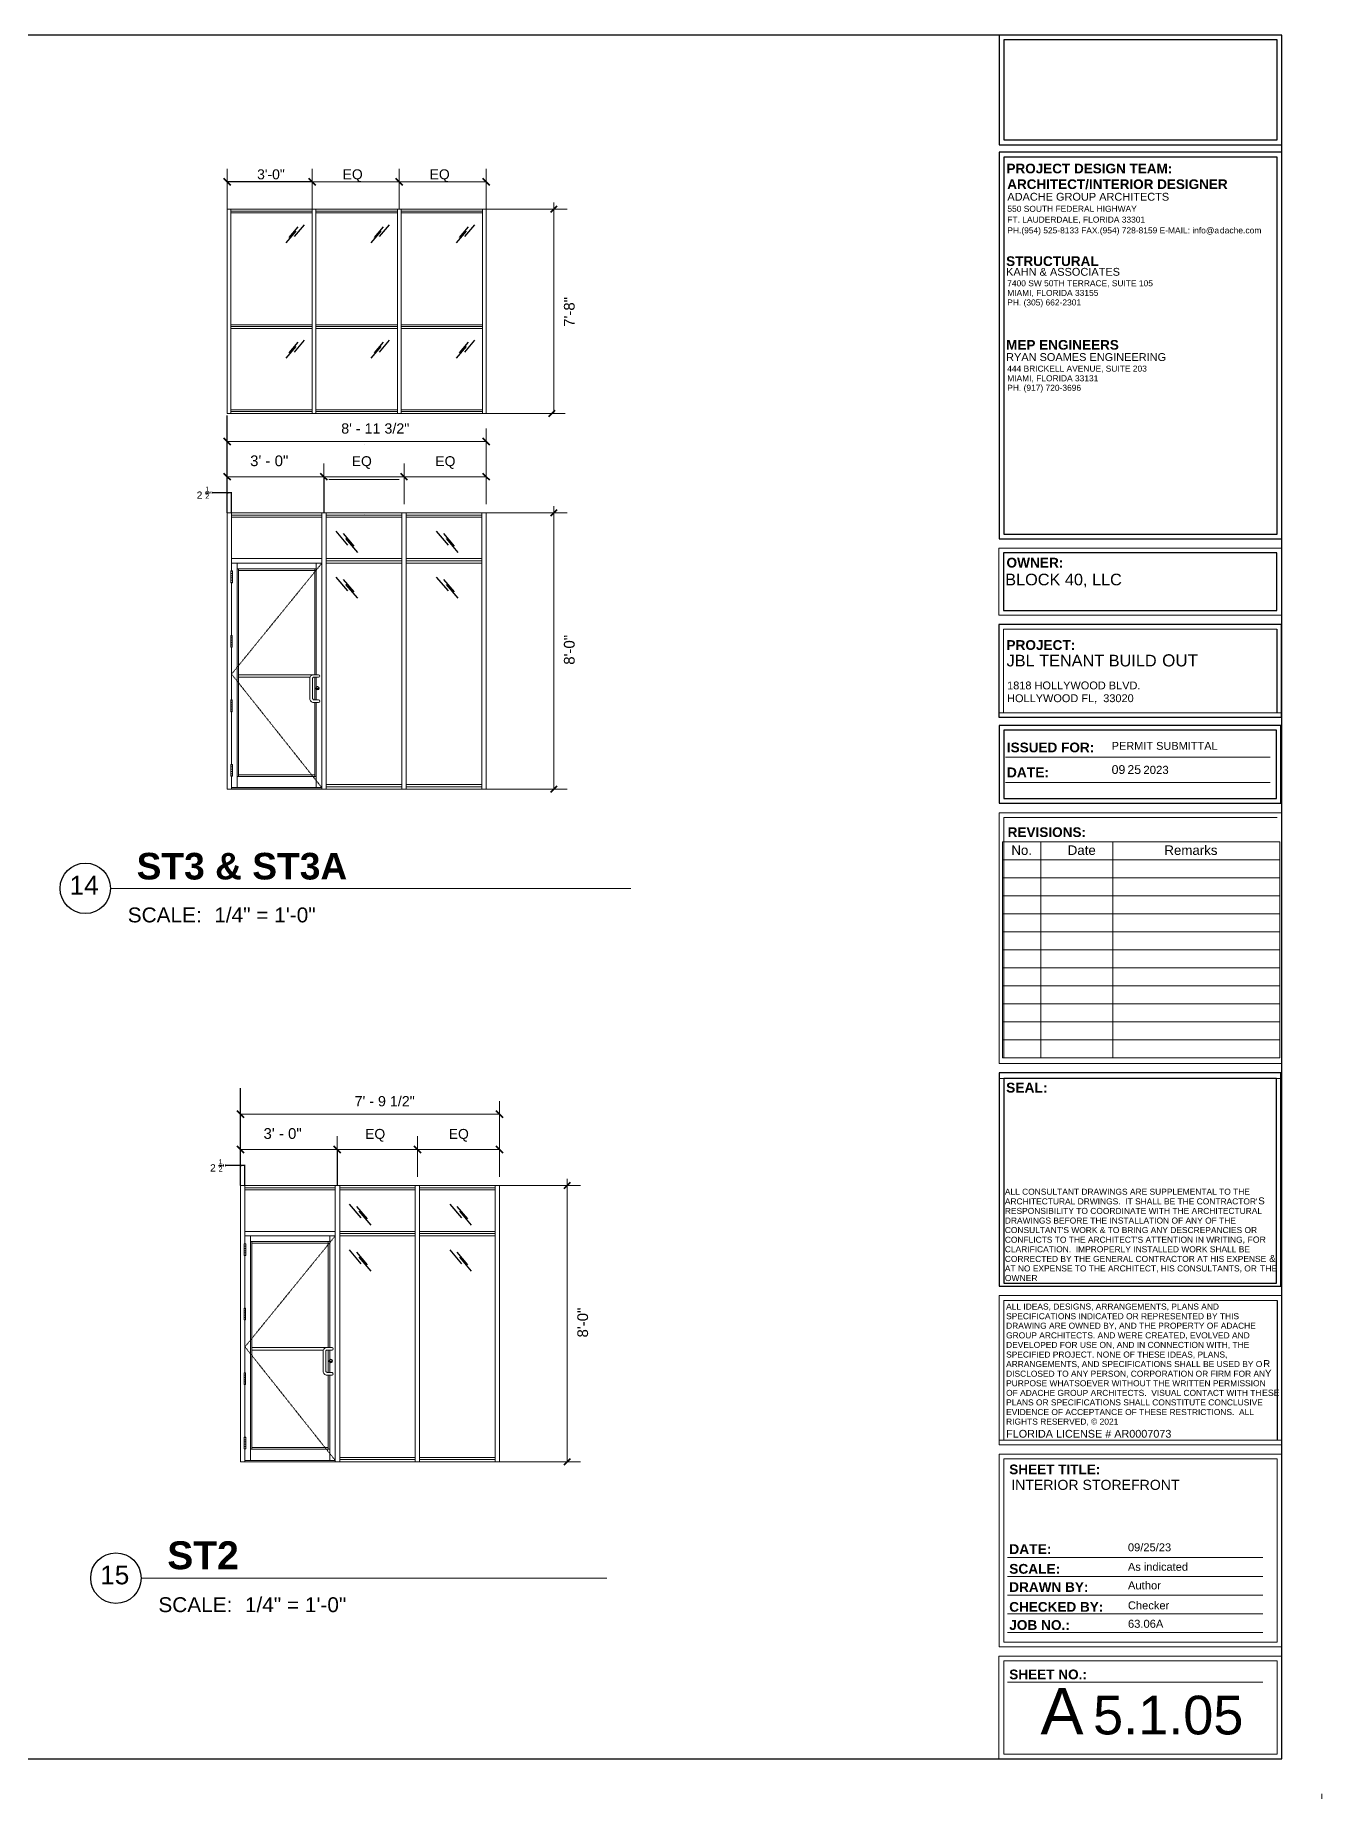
# Model space of a CAD drawing. Header units: inches. Extents: x -6061 to 13621, y -296 to 7483.
# Drawn here: x 1349 to 1788, y 6102 to 6704 of the extents above; entities that cross this region are included whole.
import ezdxf

# ---------------------------------------------------------------- set-up
doc = ezdxf.new("R2010")
doc.units = ezdxf.units.IN
doc.header["$MEASUREMENT"] = 0
doc.linetypes.add('HIDDEN', pattern=[0.375, 0.25, -0.125])
doc.layers.get('0').update_dxf_attribs({"linetype": 'CONTINUOUS'})
doc.layers.get('Defpoints').update_dxf_attribs({"color": 6, "linetype": 'CONTINUOUS', "lineweight": 15})
doc.styles.add('Arial$001H0', font='arial.ttf')
doc.styles.add('Arial$101H0', font='arialbd.ttf')
doc.dimstyles.get("Standard").update_dxf_attribs({"dimtxt": 0.18, "dimasz": 0.18, "dimexe": 0.18, "dimexo": 0.0625, "dimgap": 0.0625, "dimtad": 0, "dimtih": 1, "dimtoh": 1, "dimdec": 4, "dimzin": 0, "dimdsep": 46, "dimtxsty": 'Standard', "dimcen": 0.09, "dimadec": 0, "dimazin": 0, "dimtfac": 1, "dimtdec": 4, "dimtofl": 0, "dimtmove": 0, "dimatfit": 3, "dimfxl": 1, "dimtolj": 1, "dimtzin": 0, "dimlwd": -1, "dimlwe": -1, "dimarcsym": 0})

# ---------------------------------------------------------------- blocks, each defined once
blk = doc.blocks.new('*U51')
at = {"lineweight": 5}
for p, q in [((22993.25, -3884.44), (23032.75, -3884.44)), ((22993.25, -3884.44), (22993.25, -3994.44)), ((22995, -3884.44), (22995, -3994.44)), ((22995, -3886.19), (23031, -3886.19)), ((22995, -3904.44), (23031, -3904.44)), ((22997.82, -3906.76), (22997.82, -3948.94)), ((23031.25, -3907.59), (23030.65, -3907.59)), ((23031.25, -3907.59), (23031.25, -3912.29)), ((23031.29, -3933.27), (23030.69, -3933.27)), ((23031.29, -3933.27), (23031.29, -3937.97)), ((23031.29, -3958.95), (23030.69, -3958.95)), ((23031.29, -3958.95), (23031.29, -3963.65)), ((23031.25, -3984.63), (23030.65, -3984.63)), ((23031.25, -3984.63), (23031.25, -3989.33)), ((23032.75, -3994.44), (22993.25, -3994.44)), ((23031, -3993.94), (22995, -3993.94))]:
    blk.add_line(p, q, dxfattribs=at)
at = {"color": 8, "lineweight": 5}
blk.add_line((23031, -3885.31), (22995, -3885.31), dxfattribs=at)
at = {"lineweight": 5, "extrusion": (0, 1, 0)}
for p, q in [((23031, -3907.59), (23031, -3884.44)), ((23032.75, -3994.44), (23032.75, -3884.44)), ((22995.04, -3993.86), (22995.04, -3904.51)), ((22995.04, -3904.51), (23030.96, -3904.51)), ((23028.78, -3993.86), (23028.78, -3904.51)), ((23030.96, -3907.59), (23030.96, -3904.51)), ((22997.22, -3948.94), (22997.22, -3904.56)), ((22997.22, -3906.76), (23028.78, -3906.76)), ((22997.82, -3907.39), (23028.18, -3907.39)), ((23028.18, -3989.43), (23028.18, -3906.76)), ((23030.65, -3907.69), (23031.25, -3907.69)), ((23030.65, -3908.59), (23031.25, -3908.59)), ((23031.25, -3909.49), (23030.65, -3909.49)), ((23031.25, -3910.39), (23030.65, -3910.39)), ((23031.25, -3911.29), (23030.65, -3911.29)), ((23030.65, -3912.19), (23031.25, -3912.19)), ((23030.96, -3933.27), (23030.96, -3912.29)), ((23031, -3933.27), (23031, -3912.29)), ((23030.69, -3933.37), (23031.29, -3933.37)), ((23030.69, -3934.27), (23031.29, -3934.27)), ((23031.29, -3935.17), (23030.69, -3935.17)), ((23031.29, -3936.07), (23030.69, -3936.07)), ((23031.29, -3936.97), (23030.69, -3936.97)), ((23030.69, -3937.87), (23031.29, -3937.87)), ((23030.96, -3958.95), (23030.96, -3937.97)), ((23031, -3958.95), (23031, -3937.97)), ((22997.22, -3953.8), (22997.22, -3949.94)), ((22997.82, -3958.94), (22997.82, -3949.94)), ((22997.22, -3958.94), (22997.22, -3954.8)), ((22997.22, -3993.86), (22997.22, -3959.94)), ((22997.82, -3989.43), (22997.82, -3959.94)), ((23030.69, -3959.05), (23031.29, -3959.05)), ((23030.69, -3959.95), (23031.29, -3959.95)), ((23031.29, -3960.85), (23030.69, -3960.85)), ((23031.29, -3961.75), (23030.69, -3961.75)), ((23031.29, -3962.65), (23030.69, -3962.65)), ((23030.69, -3963.55), (23031.29, -3963.55)), ((23030.96, -3984.63), (23030.96, -3963.65)), ((23031, -3984.63), (23031, -3963.65)), ((22997.82, -3988.8), (23028.18, -3988.8)), ((23030.65, -3984.73), (23031.25, -3984.73)), ((23031.25, -3985.63), (23030.65, -3985.63)), ((23031.25, -3986.53), (23030.65, -3986.53)), ((23031.25, -3987.43), (23030.65, -3987.43)), ((23030.65, -3988.33), (23031.25, -3988.33)), ((22995.04, -3993.86), (23030.96, -3993.86)), ((22997.22, -3989.43), (23028.78, -3989.43)), ((23025.71, -3989.37), (23025.71, -3989.37)), ((23030.65, -3989.23), (23031.25, -3989.23)), ((23030.96, -3993.86), (23030.96, -3989.33)), ((23031, -3994.44), (23031, -3989.33))]:
    blk.add_line(p, q, dxfattribs=at)
at = {"lineweight": 5, "ltscale": 0.5}
blk.add_line((22995, -3902.69), (23031, -3902.69), dxfattribs=at)
at = {"color": 251, "linetype": 'HIDDEN', "lineweight": 5, "true_color": 0x636466}
for q in [(22995.04, -3904.51), (22995.04, -3993.86)]:
    blk.add_line((23030.96, -3948.67), q, dxfattribs=at)
at = {"color": 1, "lineweight": 5}
for p, q in [((22998.29, -3948.94), (23028.18, -3948.94)), ((22999.7, -3949.94), (23028.18, -3949.94))]:
    blk.add_line(p, q, dxfattribs=at)
at = {"lineweight": 5}
for points in [[(23031.25, -3912.29), (23030.65, -3912.29), (23030.65, -3907.59)], [(23031.29, -3937.97), (23030.69, -3937.97), (23030.69, -3933.27)], [(23031.29, -3963.65), (23030.69, -3963.65), (23030.69, -3958.95)], [(23031.25, -3989.33), (23030.65, -3989.33), (23030.65, -3984.63)]]:
    blk.add_lwpolyline(points, dxfattribs=at)
at = {"color": 1, "lineweight": 5}
blk.add_lwpolyline([(22998.29, -3948.94), (22996.29, -3948.94, 1), (22996.29, -3949.94), (22998.29, -3949.94, -0.414214), (22998.79, -3950.44), (22998.79, -3958.44), (22998.29, -3958.94), (22996.29, -3958.94, 1), (22996.29, -3959.94), (22998.29, -3959.94, 0.414214), (22999.79, -3958.44), (22999.79, -3950.44, 0.414214)], format="xyb", close=True, dxfattribs=at)
at = {"lineweight": 5}
blk.add_polyline3d([(22997.36, -3954.35, 0), (22997.31, -3954.35, 0), (22997.31, -3954.64, 0), (22997.36, -3954.64, 0)], close=True, dxfattribs=at)
for centre, radius in [((22996.76, -3954.3), 0.682), ((22996.76, -3954.3), 0.635), ((22996.76, -3954.52), 0.218)]:
    blk.add_circle(centre, radius, dxfattribs=at)
for centre, start, end in [((22996.75, -3954.54), 104.39871, 255.60129), ((22997.33, -3954.54), 284.39871, 75.60129)]:
    blk.add_arc(centre, 0.0919, start, end, dxfattribs=at)
blk = doc.blocks.new('_CLOSEDFILLED')
at = {"color": 0, "lineweight": -2, "true_color": 0x000000}
blk.add_line((-1, 0), (-2, 0), dxfattribs=at)
blk.add_solid([(-1, 0.2), (0, 0), (-1, 0.2), (-1, -0.2)], dxfattribs=at)
blk = doc.blocks.new('*D75')
at = {"color": 0, "transparency": 16777216}
for p, q in [((1418.69, 6317.84), (1413.71, 6317.84)), ((1418.69, 6311.02), (1418.69, 6318.02)), ((1420.01, 6317.84), (1418.87, 6317.84)), ((1420.19, 6311.02), (1420.19, 6318.02))]:
    blk.add_line(p, q, dxfattribs=at)
at = {"layer": 'Defpoints', "color": 0, "transparency": 16777216}
for p in [(1418.69, 6317.84), (1418.69, 6310.96), (1420.19, 6310.96)]:
    blk.add_point(p, dxfattribs=at)
at = {"color": 0, "transparency": 16777216, "xscale": 0.18, "yscale": 0.18, "zscale": 0.18, "rotation": 180}
blk.add_blockref('_CLOSEDFILLED', (1418.69, 6317.84), dxfattribs=at)
at = {"color": 0, "transparency": 16777216, "xscale": 0.18, "yscale": 0.18, "zscale": 0.18}
blk.add_blockref('_CLOSEDFILLED', (1420.19, 6317.84), dxfattribs=at)
at = {"color": 0, "transparency": 16777216, "insert": (1411.06, 6317.84), "char_height": 2.5, "attachment_point": 5, "style": 'Arial$001H0'}
blk.add_mtext('2 {\\H0.7x;\\S1/2;}"', dxfattribs=at)
blk = doc.blocks.new('*D74')
at = {"color": 0, "transparency": 16777216}
for p, q in [((1414.12, 6547.63), (1409.13, 6547.63)), ((1414.12, 6540.81), (1414.12, 6547.81)), ((1415.44, 6547.63), (1414.3, 6547.63)), ((1415.62, 6540.81), (1415.62, 6547.81))]:
    blk.add_line(p, q, dxfattribs=at)
at = {"layer": 'Defpoints', "color": 0, "transparency": 16777216}
for p in [(1414.12, 6547.63), (1414.12, 6540.75), (1415.62, 6540.75)]:
    blk.add_point(p, dxfattribs=at)
at = {"color": 0, "transparency": 16777216, "xscale": 0.18, "yscale": 0.18, "zscale": 0.18, "rotation": 180}
blk.add_blockref('_CLOSEDFILLED', (1414.12, 6547.63), dxfattribs=at)
at = {"color": 0, "transparency": 16777216, "xscale": 0.18, "yscale": 0.18, "zscale": 0.18}
blk.add_blockref('_CLOSEDFILLED', (1415.62, 6547.63), dxfattribs=at)
at = {"color": 0, "transparency": 16777216, "insert": (1406.49, 6547.63), "char_height": 2.5, "attachment_point": 5, "style": 'Arial$001H0'}
blk.add_mtext('2 {\\H0.7x;\\S1/2;}"', dxfattribs=at)
blk = doc.blocks.new('*U52')
at = {"lineweight": 5, "ltscale": 0.5}
blk.add_line((22995, -3896.69), (23033.25, -3896.69), dxfattribs=at)
at = {"lineweight": 5}
for p, q in [((22995, -3896.69), (22995, -3992.69)), ((22995, -3898.44), (23033.25, -3898.44)), ((22995, -3990.94), (23033.25, -3990.94)), ((22995, -3992.69), (23033.25, -3992.69))]:
    blk.add_line(p, q, dxfattribs=at)
at = {"color": 8, "lineweight": 5}
for p, q in [((23033.25, -3897.56), (22995, -3897.56)), ((23033.25, -3951.81), (22995, -3951.81)), ((23033.25, -3991.81), (22995, -3991.81))]:
    blk.add_line(p, q, dxfattribs=at)
at = {"lineweight": 5}
for points in [[(23035, -3992.69), (23033.25, -3992.69), (23033.25, -3896.69), (23035, -3896.69)], [(23033.25, -3950.94), (22995, -3950.94), (22995, -3952.69), (23033.25, -3952.69)]]:
    blk.add_lwpolyline(points, close=True, dxfattribs=at)
at = {"color": 8, "ltscale": 0.008}
for points in [[(23025.57, -3906.92), (23020.85, -3912.47)], [(23026.54, -3904.97), (23022.32, -3909.95)], [(23029.44, -3904.04), (23024.77, -3909.55)], [(23026.54, -3959.22), (23022.32, -3964.2)], [(23029.44, -3958.29), (23024.77, -3963.8)], [(23025.57, -3961.17), (23020.85, -3966.72)]]:
    blk.add_lwpolyline(points, dxfattribs=at)
at = {"layer": 'Defpoints', "color": 6, "lineweight": 5}
blk.add_lwpolyline([(22995, -3896.69), (22993.25, -3896.69), (22993.25, -3992.69), (22995, -3992.69)], dxfattribs=at)
blk = doc.blocks.new('*U53')
at = {"lineweight": 5, "ltscale": 0.5}
blk.add_line((22995, -3896.69), (23033.25, -3896.69), dxfattribs=at)
at = {"lineweight": 5}
for p, q in [((22995, -3896.69), (22995, -3992.69)), ((22995, -3898.44), (23033.25, -3898.44)), ((22995, -3990.94), (23033.25, -3990.94)), ((22995, -3992.69), (23033.25, -3992.69))]:
    blk.add_line(p, q, dxfattribs=at)
at = {"color": 8, "lineweight": 5}
for p, q in [((23033.25, -3897.56), (22995, -3897.56)), ((23033.25, -3951.81), (22995, -3951.81)), ((23033.25, -3991.81), (22995, -3991.81))]:
    blk.add_line(p, q, dxfattribs=at)
at = {"lineweight": 5}
for points in [[(23035, -3992.69), (23033.25, -3992.69), (23033.25, -3896.69), (23035, -3896.69)], [(23033.25, -3950.94), (22995, -3950.94), (22995, -3952.69), (23033.25, -3952.69)]]:
    blk.add_lwpolyline(points, close=True, dxfattribs=at)
at = {"color": 8, "ltscale": 0.008}
for points in [[(23025.57, -3906.92), (23020.85, -3912.47)], [(23026.54, -3904.97), (23022.32, -3909.95)], [(23029.44, -3904.04), (23024.77, -3909.55)], [(23026.54, -3959.22), (23022.32, -3964.2)], [(23029.44, -3958.29), (23024.77, -3963.8)], [(23025.57, -3961.17), (23020.85, -3966.72)]]:
    blk.add_lwpolyline(points, dxfattribs=at)
at = {"layer": 'Defpoints', "color": 6, "lineweight": 5}
blk.add_lwpolyline([(22995, -3896.69), (22993.25, -3896.69), (22993.25, -3992.69), (22995, -3992.69)], dxfattribs=at)
blk = doc.blocks.new('*U54')
at = {"lineweight": 5, "ltscale": 0.5}
blk.add_line((22995, -3896.69), (23033.25, -3896.69), dxfattribs=at)
at = {"lineweight": 5}
for p, q in [((22995, -3896.69), (22995, -3992.69)), ((22995, -3898.44), (23033.25, -3898.44)), ((22995, -3990.94), (23033.25, -3990.94)), ((22995, -3992.69), (23033.25, -3992.69))]:
    blk.add_line(p, q, dxfattribs=at)
at = {"color": 8, "lineweight": 5}
for p, q in [((23033.25, -3897.56), (22995, -3897.56)), ((23033.25, -3951.81), (22995, -3951.81)), ((23033.25, -3991.81), (22995, -3991.81))]:
    blk.add_line(p, q, dxfattribs=at)
at = {"lineweight": 5}
for points in [[(23035, -3992.69), (23033.25, -3992.69), (23033.25, -3896.69), (23035, -3896.69)], [(23033.25, -3950.94), (22995, -3950.94), (22995, -3952.69), (23033.25, -3952.69)]]:
    blk.add_lwpolyline(points, close=True, dxfattribs=at)
at = {"color": 8, "ltscale": 0.008}
for points in [[(23025.57, -3906.92), (23020.85, -3912.47)], [(23026.54, -3904.97), (23022.32, -3909.95)], [(23029.44, -3904.04), (23024.77, -3909.55)], [(23026.54, -3959.22), (23022.32, -3964.2)], [(23029.44, -3958.29), (23024.77, -3963.8)], [(23025.57, -3961.17), (23020.85, -3966.72)]]:
    blk.add_lwpolyline(points, dxfattribs=at)
at = {"layer": 'Defpoints', "color": 6, "lineweight": 5}
blk.add_lwpolyline([(22995, -3896.69), (22993.25, -3896.69), (22993.25, -3992.69), (22995, -3992.69)], dxfattribs=at)

msp = doc.modelspace()

# ---------------------------------------------------------------- linework, layer by layer
at = {"color": 7, "linetype": 'Continuous', "lineweight": 9, "true_color": 0x000007}
for p, q in [((1774.33243, 6703.8702), (1677.79017, 6703.8702)), ((1677.79017, 6703.8702), (1677.79017, 6666.45205)), ((1679.37423, 6668.16455), (1679.37423, 6702.28614)), ((1679.37423, 6702.28614), (1772.74836, 6702.28614)), ((1774.33243, 6663.89842), (1677.79017, 6663.89842)), ((1677.79017, 6663.89842), (1677.79017, 6531.86457)), ((1679.37423, 6533.44864), (1679.37423, 6662.27155)), ((1679.37423, 6662.27155), (1772.74836, 6662.27155)), ((1414.11545, 6653.81968), (1414.11545, 6658.30475)), ((1443.19164, 6653.81968), (1443.19164, 6658.30475)), ((1472.90388, 6653.81968), (1472.90388, 6658.30475)), ((1472.90388, 6653.81966), (1472.90388, 6658.30473)), ((1502.61611, 6653.81966), (1502.61611, 6658.30473)), ((1414.11545, 6653.81968), (1414.11545, 6644.44909)), ((1443.19164, 6653.81968), (1443.19164, 6644.44909)), ((1472.90388, 6653.81968), (1443.19164, 6653.81968)), ((1472.90388, 6653.81968), (1472.90388, 6644.44909)), ((1472.90388, 6653.81966), (1472.90388, 6644.44908)), ((1502.61611, 6653.81966), (1472.90388, 6653.81966)), ((1502.61611, 6653.81966), (1502.61611, 6644.44908)), ((1525.68218, 6644.44908), (1502.61611, 6644.44908)), ((1525.68218, 6646.69161), (1525.68218, 6574.66621)), ((1525.68218, 6644.44908), (1530.24734, 6644.44908)), ((1525.04614, 6574.66621), (1501.98007, 6574.66621)), ((1525.04614, 6574.66621), (1529.61129, 6574.66621)), ((1502.61611, 6565.09694), (1502.61611, 6569.58201)), ((1502.61611, 6565.09694), (1414.11545, 6565.09694)), ((1460.98092, 6564.12028), (1460.98092, 6564.12028)), ((1502.61611, 6565.09694), (1502.61611, 6543.71278)), ((1447.17765, 6553.08337), (1447.17765, 6557.56843)), ((1447.17765, 6553.08337), (1447.17765, 6557.56843)), ((1474.55574, 6553.08337), (1474.55574, 6557.56844)), ((1502.61611, 6553.08337), (1502.61611, 6557.56843)), ((1449.42019, 6553.08337), (1414.11545, 6553.08337)), ((1481.85684, 6553.08337), (1444.93512, 6553.08337)), ((1448.88725, 6552.1067), (1472.9144, 6552.1067)), ((1474.55574, 6553.08337), (1474.55574, 6543.71278)), ((1502.61611, 6553.08337), (1481.85684, 6553.08337)), ((1502.61611, 6553.08337), (1502.61611, 6543.71278)), ((1525.68218, 6542.99196), (1525.68218, 6446.40282)), ((1460.98092, 6540.17322), (1460.98092, 6540.17322)), ((1525.68218, 6540.74943), (1502.61611, 6540.74943)), ((1525.68218, 6540.74943), (1530.24734, 6540.74943)), ((1774.20399, 6528.65363), (1677.66173, 6528.65363)), ((1677.66173, 6528.65363), (1677.66173, 6505.79174)), ((1679.24579, 6527.02676), (1772.61992, 6527.02676)), ((1679.24579, 6507.37581), (1679.24579, 6527.02676)), ((1774.20399, 6505.79174), (1774.20399, 6528.65363)), ((1677.66173, 6505.79174), (1774.20399, 6505.79174)), ((1774.20399, 6502.5808), (1677.66173, 6502.5808)), ((1677.66173, 6502.5808), (1677.66173, 6470.94234)), ((1679.24579, 6472.48359), (1679.24579, 6500.95393)), ((1679.24579, 6500.95393), (1772.61992, 6500.95393)), ((1772.61992, 6472.48359), (1679.24579, 6472.48359)), ((1774.07555, 6468.0739), (1677.79017, 6468.0739)), ((1677.79017, 6468.0739), (1677.79017, 6441.53013)), ((1679.37423, 6443.15701), (1679.37423, 6466.48984)), ((1679.37423, 6466.48984), (1772.49149, 6466.48984)), ((1525.68218, 6446.39736), (1502.61611, 6446.39736)), ((1525.68218, 6446.39736), (1530.24734, 6446.39736)), ((1774.33243, 6438.31919), (1677.79017, 6438.31919)), ((1677.79017, 6438.31919), (1677.79017, 6352.69413)), ((1679.37423, 6354.57788), (1679.37423, 6436.73513)), ((1679.37423, 6436.73513), (1772.74836, 6436.73513)), ((1774.33243, 6352.69413), (1774.33243, 6438.31919)), ((1692.04674, 6428.38668), (1678.9461, 6428.38668)), ((1678.9461, 6428.38668), (1678.9461, 6422.22168)), ((1716.62113, 6428.38668), (1692.04674, 6428.38668)), ((1692.04674, 6428.38668), (1692.04674, 6422.22168)), ((1773.69024, 6428.38668), (1716.62113, 6428.38668)), ((1716.62113, 6428.38668), (1716.62113, 6422.22168)), ((1773.69024, 6428.38668), (1773.69024, 6422.22168)), ((1773.69024, 6422.22168), (1678.9461, 6422.22168)), ((1678.9461, 6422.22168), (1678.9461, 6354.57788)), ((1692.04674, 6422.22168), (1692.04674, 6354.57788)), ((1716.62113, 6422.22168), (1716.62113, 6354.57788)), ((1773.69024, 6422.22168), (1773.69024, 6354.57788)), ((1773.69024, 6416.09949), (1678.9461, 6416.09949)), ((1374.29468, 6412.46782), (1552.01549, 6412.46782)), ((1773.69024, 6409.93448), (1678.9461, 6409.93448)), ((1773.69024, 6403.76948), (1678.9461, 6403.76948)), ((1773.69024, 6397.64729), (1678.9461, 6397.64729)), ((1773.69024, 6391.48228), (1678.9461, 6391.48228)), ((1773.69024, 6385.31728), (1678.9461, 6385.31728)), ((1773.69024, 6379.19509), (1678.9461, 6379.19509)), ((1773.69024, 6373.03008), (1678.9461, 6373.03008)), ((1773.69024, 6366.86508), (1678.9461, 6366.86508)), ((1773.69024, 6360.74288), (1678.9461, 6360.74288)), ((1677.79017, 6352.69413), (1774.33243, 6352.69413)), ((1774.07555, 6349.44038), (1677.79017, 6349.44038)), ((1677.79017, 6349.44038), (1677.79017, 6276.57345)), ((1773.69024, 6354.57788), (1678.9461, 6354.57788)), ((1772.74836, 6354.57788), (1679.37423, 6354.57788)), ((1679.37423, 6277.64376), (1679.37423, 6347.55662)), ((1679.37423, 6347.55662), (1772.49149, 6347.55662)), ((1507.1904, 6335.30607), (1507.1904, 6339.79113)), ((1507.1904, 6335.30607), (1418.68974, 6335.30607)), ((1507.1904, 6335.30607), (1507.1904, 6313.9219)), ((1451.75194, 6323.29249), (1451.75194, 6327.77756)), ((1451.75194, 6323.29249), (1451.75194, 6327.77756)), ((1479.13003, 6323.29249), (1479.13003, 6327.77756)), ((1507.1904, 6323.29249), (1507.1904, 6327.77756)), ((1453.99447, 6323.29249), (1418.68974, 6323.29249)), ((1486.43112, 6323.29249), (1449.5094, 6323.29249)), ((1479.13003, 6323.29249), (1479.13003, 6313.9219)), ((1507.1904, 6323.29249), (1486.43112, 6323.29249)), ((1507.1904, 6323.29249), (1507.1904, 6313.9219)), ((1530.25646, 6313.20109), (1530.25646, 6216.61195)), ((1530.25646, 6310.95855), (1507.1904, 6310.95855)), ((1530.25646, 6310.95855), (1534.82162, 6310.95855)), ((1774.33243, 6273.36251), (1677.79017, 6273.36251)), ((1677.79017, 6273.36251), (1677.79017, 6222.37278)), ((1679.37423, 6223.99966), (1679.37423, 6271.73563)), ((1679.37423, 6271.73563), (1772.74836, 6271.73563)), ((1774.33243, 6222.37278), (1774.33243, 6273.36251)), ((1677.79017, 6222.37278), (1774.33243, 6222.37278)), ((1772.74836, 6223.99966), (1679.37423, 6223.99966)), ((1530.25646, 6216.60649), (1507.1904, 6216.60649)), ((1530.25646, 6216.60649), (1534.82162, 6216.60649)), ((1774.33243, 6219.16184), (1677.79017, 6219.16184)), ((1677.79017, 6219.16184), (1677.79017, 6192.96057)), ((1679.37423, 6197.75557), (1679.37423, 6217.57778)), ((1679.37423, 6217.57778), (1772.74836, 6217.57778)), ((1772.74836, 6217.57778), (1772.74836, 6191.37651)), ((1774.33243, 6196.17151), (1774.33243, 6219.16184)), ((1677.79017, 6192.96057), (1677.79017, 6153.40179)), ((1679.37423, 6155.02867), (1679.37423, 6197.75557)), ((1774.33243, 6153.40179), (1774.33243, 6192.96057)), ((1772.74836, 6191.37651), (1772.74836, 6155.02867)), ((1384.76079, 6176.86045), (1543.82052, 6176.86045)), ((1677.74735, 6115.1702), (1677.74735, 6150.23366)), ((1677.74735, 6150.23366), (1774.33243, 6150.23366)), ((1677.79017, 6153.40179), (1774.33243, 6153.40179)), ((1772.74836, 6155.02867), (1679.37423, 6155.02867)), ((1774.33243, 6115.1702), (1774.33243, 6150.19085)), ((1679.37423, 6116.75426), (1679.37423, 6148.60679)), ((1679.37423, 6148.60679), (1772.74836, 6148.60679)), ((1772.74836, 6148.60679), (1772.74836, 6116.75426)), ((1677.79017, 6115.1702), (1774.33243, 6115.1702)), ((1772.74836, 6116.75426), (1679.37423, 6116.75426))]:
    msp.add_line(p, q, dxfattribs=at)
at = {"color": 8, "linetype": 'Continuous', "lineweight": 9, "true_color": 0x7f7f7f}
for p, q in [((1677.79017, 6663.89842), (1774.33243, 6663.89842)), ((1677.79017, 6531.86457), (1677.79017, 6663.89842)), ((1677.66173, 6528.65363), (1774.20399, 6528.65363)), ((1677.66173, 6505.79174), (1677.66173, 6528.65363)), ((1774.20399, 6528.65363), (1774.20399, 6505.79174)), ((1774.20399, 6505.79174), (1677.66173, 6505.79174)), ((1677.66173, 6502.5808), (1774.20399, 6502.5808)), ((1677.66173, 6472.48359), (1677.66173, 6502.5808)), ((1774.20399, 6502.5808), (1774.20399, 6472.48359)), ((1774.20399, 6472.48359), (1677.66173, 6472.48359)), ((1677.79017, 6468.0739), (1774.07555, 6468.0739)), ((1677.79017, 6441.53013), (1677.79017, 6468.0739)), ((1679.93079, 6457.24233), (1770.35086, 6457.24233)), ((1679.93079, 6448.67982), (1770.35086, 6448.67982)), ((1677.79017, 6438.31919), (1774.33243, 6438.31919)), ((1677.79017, 6371.91695), (1677.79017, 6438.31919)), ((1774.33243, 6438.31919), (1774.33243, 6371.91695)), ((1677.79017, 6347.51381), (1774.07555, 6347.51381)), ((1677.79017, 6276.57345), (1677.79017, 6347.51381)), ((1774.07555, 6347.51381), (1774.07555, 6276.57345)), ((1774.07555, 6276.57345), (1677.79017, 6276.57345)), ((1677.79017, 6273.36251), (1774.33243, 6273.36251)), ((1677.79017, 6224.04247), (1677.79017, 6273.36251)), ((1774.33243, 6273.36251), (1774.33243, 6224.04247)), ((1774.33243, 6224.04247), (1677.79017, 6224.04247)), ((1677.79017, 6219.16184), (1774.33243, 6219.16184)), ((1677.79017, 6192.96057), (1677.79017, 6219.16184)), ((1774.33243, 6219.16184), (1774.33243, 6196.17151)), ((1677.79017, 6153.40179), (1677.79017, 6192.96057)), ((1774.33243, 6192.96057), (1774.33243, 6153.40179)), ((1680.70142, 6183.88431), (1767.91055, 6183.88431)), ((1680.70142, 6177.46243), (1767.91055, 6177.46243)), ((1680.70142, 6171.08337), (1767.91055, 6171.08337)), ((1680.70142, 6164.66149), (1767.91055, 6164.66149)), ((1680.70142, 6158.23961), (1767.91055, 6158.23961)), ((1774.33243, 6153.40179), (1677.79017, 6153.40179)), ((1774.33243, 6150.19085), (1774.33243, 6115.1702)), ((1680.70142, 6141.37147), (1767.91055, 6141.37147)), ((1774.33243, 6115.1702), (1677.79017, 6115.1702)), ((1787.98962, 6103.13988), (1787.98962, 6101.513))]:
    msp.add_line(p, q, dxfattribs=at)
at = {"color": 7, "linetype": 'Continuous', "lineweight": 40, "true_color": 0x000007}
for p, q in [((1414.11545, 6653.81968), (1412.99418, 6654.94094)), ((1414.11545, 6653.81968), (1415.23672, 6652.69841)), ((1443.19164, 6653.81968), (1442.07038, 6654.94094)), ((1443.19164, 6653.81968), (1444.31291, 6652.69841)), ((1472.90388, 6653.81968), (1471.78261, 6654.94094)), ((1472.90388, 6653.81966), (1471.78261, 6654.94093)), ((1472.90388, 6653.81968), (1474.02515, 6652.69841)), ((1472.90388, 6653.81966), (1474.02515, 6652.6984)), ((1502.61611, 6653.81966), (1501.49485, 6654.94093)), ((1502.61611, 6653.81966), (1503.73738, 6652.6984)), ((1525.68218, 6644.44908), (1524.56091, 6643.32781)), ((1525.68218, 6644.44908), (1526.80345, 6645.57034)), ((1525.04614, 6574.66621), (1523.92487, 6573.54495)), ((1525.04614, 6574.66621), (1526.1674, 6575.78748)), ((1414.11545, 6565.09694), (1412.99419, 6566.21821)), ((1502.61611, 6565.09694), (1501.49485, 6566.21821)), ((1414.11545, 6565.09694), (1415.23672, 6563.97567)), ((1502.61611, 6565.09694), (1503.73738, 6563.97567)), ((1414.11545, 6553.08337), (1412.99419, 6554.20463)), ((1447.17765, 6553.08337), (1446.05639, 6554.20463)), ((1447.17765, 6553.08337), (1446.05639, 6554.20463)), ((1474.55574, 6553.08337), (1473.43448, 6554.20463)), ((1502.61611, 6553.08337), (1501.49485, 6554.20463)), ((1414.11545, 6553.08337), (1415.23672, 6551.9621)), ((1447.17765, 6553.08337), (1448.29892, 6551.9621)), ((1447.17765, 6553.08337), (1448.29892, 6551.9621)), ((1474.55574, 6553.08337), (1475.67701, 6551.9621)), ((1502.61611, 6553.08337), (1503.73738, 6551.9621)), ((1525.68218, 6540.74943), (1526.80345, 6541.8707)), ((1525.68218, 6540.74943), (1524.56091, 6539.62816)), ((1525.68218, 6446.39736), (1524.56091, 6445.196)), ((1525.68218, 6446.39736), (1526.80345, 6447.51863)), ((1418.68974, 6335.30607), (1417.56847, 6336.42733)), ((1418.68974, 6335.30607), (1419.811, 6334.1848)), ((1507.1904, 6335.30607), (1506.06913, 6336.42733)), ((1507.1904, 6335.30607), (1508.31166, 6334.1848)), ((1418.68974, 6323.29249), (1417.56847, 6324.41376)), ((1418.68974, 6323.29249), (1419.811, 6322.17122)), ((1451.75194, 6323.29249), (1450.63067, 6324.41376)), ((1451.75194, 6323.29249), (1450.63067, 6324.41376)), ((1451.75194, 6323.29249), (1452.8732, 6322.17122)), ((1451.75194, 6323.29249), (1452.8732, 6322.17122)), ((1479.13003, 6323.29249), (1478.00876, 6324.41376)), ((1479.13003, 6323.29249), (1480.25129, 6322.17122)), ((1507.1904, 6323.29249), (1506.06913, 6324.41376)), ((1507.1904, 6323.29249), (1508.31166, 6322.17122)), ((1530.25646, 6310.95855), (1529.13519, 6309.83729)), ((1530.25646, 6310.95855), (1531.37773, 6312.07982)), ((1530.25646, 6216.60649), (1529.13519, 6215.40513)), ((1530.25646, 6216.60649), (1531.37773, 6217.72775))]:
    msp.add_line(p, q, dxfattribs=at)
for p, q in [((1443.19164, 6653.81968), (1414.11545, 6653.81968)), ((1414.11545, 6559.27767), (1414.11545, 6574.01437)), ((1414.11545, 6540.74943), (1414.11545, 6559.27767)), ((1447.17765, 6553.08337), (1447.17765, 6540.74943)), ((1772.61992, 6500.95393), (1772.61992, 6472.48359)), ((1418.68974, 6329.48679), (1418.68974, 6344.22349)), ((1418.68974, 6310.95855), (1418.68974, 6329.48679)), ((1451.75194, 6323.29249), (1451.75194, 6310.95855)), ((1772.74836, 6271.73563), (1772.74836, 6223.99966))]:
    msp.add_line(p, q)
at = {"lineweight": 5, "ltscale": 0.5}
for p, q in [((1480.80522, 6540.74943), (1447.99643, 6540.74943)), ((1502.61611, 6540.74943), (1480.80522, 6540.74943)), ((1485.3795, 6310.95855), (1452.57071, 6310.95855)), ((1507.1904, 6310.95855), (1485.3795, 6310.95855))]:
    msp.add_line(p, q, dxfattribs=at)
at = {"color": 8, "lineweight": 5}
for p, q in [((1447.99643, 6539.9989), (1473.80522, 6539.9989)), ((1475.30627, 6539.9989), (1480.80522, 6539.9989)), ((1480.80522, 6539.9989), (1501.11506, 6539.9989)), ((1447.99643, 6524.34501), (1473.80522, 6524.34502)), ((1475.30627, 6524.34502), (1501.11506, 6524.34502)), ((1447.99643, 6447.14787), (1473.80522, 6447.14787)), ((1475.30627, 6447.14787), (1480.80522, 6447.14787)), ((1480.80522, 6447.14787), (1501.11506, 6447.14787)), ((1452.57071, 6310.20802), (1478.3795, 6310.20802)), ((1479.88055, 6310.20802), (1485.3795, 6310.20802)), ((1485.3795, 6310.20802), (1505.68934, 6310.20803)), ((1452.57071, 6294.55414), (1478.3795, 6294.55415)), ((1479.88055, 6294.55415), (1505.68934, 6294.55415)), ((1452.57071, 6217.35699), (1478.3795, 6217.35699)), ((1479.88055, 6217.35699), (1485.3795, 6217.35699)), ((1485.3795, 6217.35699), (1505.68934, 6217.35699))]:
    msp.add_line(p, q, dxfattribs=at)
at = {"lineweight": 5}
for p, q in [((1473.80522, 6539.24835), (1447.99643, 6539.24835)), ((1473.80522, 6540.74944), (1473.80522, 6446.39736)), ((1480.80522, 6539.24835), (1475.30627, 6539.24835)), ((1501.11506, 6539.24835), (1480.80522, 6539.24835)), ((1473.80522, 6447.89842), (1447.99643, 6447.89842)), ((1480.80522, 6446.39736), (1447.99643, 6446.39736)), ((1480.80522, 6447.89842), (1475.30627, 6447.89842)), ((1501.11506, 6447.89842), (1480.80522, 6447.89842)), ((1502.61611, 6446.39736), (1480.80522, 6446.39736)), ((1478.3795, 6309.45747), (1452.57071, 6309.45747)), ((1478.3795, 6310.95857), (1478.3795, 6216.60649)), ((1485.3795, 6309.45747), (1479.88055, 6309.45747)), ((1505.68934, 6309.45747), (1485.3795, 6309.45747)), ((1478.3795, 6218.10755), (1452.57071, 6218.10755)), ((1485.3795, 6216.60649), (1452.57071, 6216.60649)), ((1485.3795, 6218.10755), (1479.88055, 6218.10755)), ((1505.68934, 6218.10755), (1485.3795, 6218.10755)), ((1507.1904, 6216.60649), (1485.3795, 6216.60649))]:
    msp.add_line(p, q, dxfattribs=at)
for points in [[(942.03243, 6115.1702), (1774.33243, 6115.1702), (1774.33243, 6703.8702), (942.03243, 6703.8702)], [(1774.33243, 6703.8702), (1677.79017, 6703.8702), (1677.79017, 6666.45205), (1774.33243, 6666.45205)], [(1772.74836, 6702.28614), (1679.37423, 6702.28614), (1679.37423, 6668.16455), (1772.74836, 6668.16455)], [(1677.79017, 6531.86457), (1774.33243, 6531.86457), (1774.33243, 6663.89842), (1677.79017, 6663.89842)], [(1772.74836, 6662.27155), (1679.37423, 6662.27155), (1679.37423, 6533.44864), (1772.74836, 6533.44864)], [(1772.61992, 6527.02676), (1679.24579, 6527.02676), (1679.24579, 6507.37581), (1772.61992, 6507.37581)], [(1774.20399, 6502.5808), (1677.66173, 6502.5808), (1677.66173, 6470.94234), (1774.20399, 6470.94234)], [(1774.07555, 6468.0739), (1677.79017, 6468.0739), (1677.79017, 6441.53013), (1774.07555, 6441.53013)], [(1679.37423, 6443.15701), (1772.49149, 6443.15701), (1772.49149, 6466.48984), (1679.37423, 6466.48984)], [(1774.07555, 6349.44038), (1677.79017, 6349.44038), (1677.79017, 6276.57345), (1774.07555, 6276.57345)], [(1679.37423, 6277.64376), (1772.49149, 6277.64376), (1772.49149, 6347.55662), (1679.37423, 6347.55662)]]:
    msp.add_lwpolyline(points, close=True)
for points in [[(1446.49537, 6446.39736), (1447.99643, 6446.39736), (1447.99643, 6540.74943), (1446.49537, 6540.74943)], [(1473.80522, 6446.39736), (1475.30627, 6446.39736), (1475.30627, 6540.74943), (1473.80522, 6540.74943)], [(1501.11506, 6446.39736), (1502.61611, 6446.39736), (1502.61611, 6540.74943), (1501.11506, 6540.74943)], [(1451.06966, 6216.60648), (1452.57071, 6216.60648), (1452.57071, 6310.95855), (1451.06966, 6310.95855)], [(1478.3795, 6216.60649), (1479.88055, 6216.60649), (1479.88055, 6310.95855), (1478.3795, 6310.95855)], [(1505.68934, 6216.60649), (1507.1904, 6216.60649), (1507.1904, 6310.95855), (1505.68934, 6310.95855)]]:
    msp.add_lwpolyline(points, close=True, dxfattribs=at)
at = {"color": 8, "ltscale": 0.008}
for points in [[(1451.26385, 6534.44144), (1455.27457, 6529.7127)], [(1453.75289, 6533.64422), (1457.37634, 6529.37207)], [(1454.58926, 6531.97556), (1458.63405, 6527.20664)], [(1485.57369, 6534.44144), (1489.58441, 6529.7127)], [(1488.06273, 6533.64422), (1491.68618, 6529.37207)], [(1488.8991, 6531.97556), (1492.9439, 6527.20664)], [(1451.26385, 6518.78758), (1455.27457, 6514.05883)], [(1453.75289, 6517.99036), (1457.37634, 6513.71821)], [(1485.5737, 6518.78758), (1489.58441, 6514.05884)], [(1488.06273, 6517.99036), (1491.68618, 6513.71821)], [(1454.58926, 6516.3217), (1458.63406, 6511.55278)], [(1488.8991, 6516.3217), (1492.9439, 6511.55278)], [(1455.83814, 6304.65057), (1459.84885, 6299.92182)], [(1458.32717, 6303.85335), (1461.95062, 6299.5812)], [(1459.16354, 6302.18469), (1463.20834, 6297.41576)], [(1490.14798, 6304.65057), (1494.15869, 6299.92182)], [(1492.63701, 6303.85335), (1496.26046, 6299.5812)], [(1493.47338, 6302.18469), (1497.51818, 6297.41576)], [(1455.83814, 6288.99671), (1459.84885, 6284.26796)], [(1490.14798, 6288.99671), (1494.15869, 6284.26796)], [(1458.32717, 6288.19948), (1461.95062, 6283.92734)], [(1459.16354, 6286.53083), (1463.20834, 6281.7619)], [(1492.63701, 6288.19949), (1496.26046, 6283.92734)], [(1493.47338, 6286.53083), (1497.51818, 6281.7619)]]:
    msp.add_lwpolyline(points, dxfattribs=at)
at = {"lineweight": 5}
for points in [[(1473.80522, 6523.59448), (1447.99643, 6523.59449), (1447.99643, 6525.09554), (1473.80522, 6525.09554)], [(1473.80522, 6523.59449), (1473.80522, 6525.09555)], [(1475.30627, 6525.09555), (1501.11506, 6525.09554)], [(1501.11506, 6523.59449), (1475.30627, 6523.59449)], [(1478.3795, 6293.80361), (1452.57071, 6293.80361), (1452.57071, 6295.30467), (1478.3795, 6295.30467)], [(1478.3795, 6293.80362), (1478.3795, 6295.30467)], [(1479.88055, 6295.30467), (1505.68934, 6295.30467)], [(1505.68934, 6293.80361), (1479.88055, 6293.80362)]]:
    msp.add_lwpolyline(points, dxfattribs=at)
for centre in [(1365.67794, 6412.46782), (1376.14405, 6176.86045)]:
    msp.add_circle(centre, 8.61674)
at = {"layer": 'Defpoints', "color": 6, "lineweight": 5}
for points in [[(1473.80522, 6540.74944), (1475.30627, 6540.74944), (1475.30627, 6446.39736), (1473.80522, 6446.39736)], [(1478.3795, 6310.95857), (1479.88056, 6310.95857), (1479.88055, 6216.60649), (1478.3795, 6216.60649)]]:
    msp.add_lwpolyline(points, dxfattribs=at)

# ---------------------------------------------------------------- block references
for name, p, xscale, yscale, zscale in [('*U54', (-15299.79086, 9476.96905), 0.7269048215311659, 0.7269048215311659, 0.7269048215311659), ('*U53', (-15270.71467, 9476.96905), 0.7269048215311659, 0.7269048215311659, 0.7269048215311659), ('*U52', (-15241.63847, 9476.96905), 0.7269048215311659, 0.7269048215311659, 0.7269048215311659), ('*U51', (21170.36849, 9872.60926), -0.8577460631640043, 0.8577460631640043, 0.8577460631640043), ('*U51', (21174.94277, 9642.81838), -0.8577460631640043, 0.8577460631640043, 0.8577460631640043)]:
    msp.add_blockref(name, p, dxfattribs=dict(xscale=xscale, yscale=yscale, zscale=zscale))

# ---------------------------------------------------------------- texts
at = {"color": 7, "true_color": 0x000007}
for s, height, style, p in [('3\'-0"', 3.40067, 'Arial$001H0', (1424.36981, 6654.67681)), ('EQ', 3.40067, 'Arial$001H0', (1453.57678, 6654.67681)), ('EQ', 3.40067, 'Arial$001H0', (1483.28901, 6654.67679)), ('PROJECT DESIGN TEAM:', 3.3019129, 'Arial$101H0', (1680.31582, 6656.70571)), ('ADACHE GROUP ARCHITECTS', 2.6770038, 'Arial$001H0', (1680.61188, 6647.37257)), ('ARCHITECT/INTERIOR DESIGNER', 3.2996142, 'Arial$101H0', (1680.5727, 6651.35415)), ('550 SOUTH FEDERAL HIGHWAY', 2.0557674, 'Arial$001H0', (1680.61545, 6643.56228)), ('PH.(954) 525-8133 FAX.(954) 728-8159 E-MAIL: info@a', 2.0545517, 'Arial$001H0', (1680.61545, 6636.19853)), ('FT. LAUDERDALE, FLORIDA 33301', 2.0548597, 'Arial$001H0', (1680.61545, 6639.8804)), ('dache.com', 2.074017, 'Arial$001H0', (1753.22541, 6636.19853)), ('STRUCTURAL', 3.312171, 'Arial$101H0', (1680.18735, 6625.06726)), ('KAHN & ASSOCIATES', 2.6798057, 'Arial$001H0', (1680.18735, 6621.72787)), ('7400 SW 50TH TERRACE, SUITE 105', 2.0548382, 'Arial$001H0', (1680.57269, 6618.13163)), ('MIAMI, FLORIDA 33155', 2.0563632, 'Arial$001H0', (1680.57269, 6614.83507)), ('PH. (305) 662-2301', 2.0560627, 'Arial$001H0', (1680.57269, 6611.58132)), ('MEP ENGINEERS', 3.3074106, 'Arial$101H0', (1680.18735, 6596.46851)), ('RYAN SOAMES ENGINEERING', 2.6772136, 'Arial$001H0', (1680.18735, 6592.61537)), ('444 BRICKELL AVENUE, SUITE 203', 2.0548075, 'Arial$001H0', (1680.57269, 6588.97632)), ('PH. (917) 720-3696', 2.0560627, 'Arial$001H0', (1680.57269, 6582.42601)), ('MIAMI, FLORIDA 33131', 2.0563632, 'Arial$001H0', (1680.57269, 6585.67976)), ('8\' - 11 3/2"', 3.4905041, 'Arial$001H0', (1453.10204, 6567.82019)), ('3\' - 0"', 3.667117, 'Arial$001H0', (1421.98168, 6556.68735)), ('EQ', 3.40067, 'Arial$001H0', (1456.69171, 6556.68735)), ('EQ', 3.40067, 'Arial$001H0', (1485.24986, 6556.68735)), ('OWNER:', 3.3388, 'Arial$101H0', (1680.31582, 6522.06038)), ('BLOCK 40, LLC', 3.9763572, 'Arial$001H0', (1679.88763, 6515.98095)), ('PROJECT:', 3.325556, 'Arial$101H0', (1680.31582, 6493.93253)), ('JBL TENANT BUILD', 3.977163, 'Arial$001H0', (1680.35859, 6488.28129)), ('OUT', 4.144201, 'Arial$001H0', (1733.48898, 6488.28129)), ('1818 HOLLYWOOD BLVD.', 2.6789431, 'Arial$001H0', (1680.52983, 6480.44657)), ('HOLLYWOOD FL,  33020', 2.6775491, 'Arial$001H0', (1680.52983, 6476.0797)), ('ISSUED FOR:', 3.3147702, 'Arial$101H0', (1680.44426, 6458.95473)), ('PERMIT SUBMITTAL', 2.6809833, 'Arial$001H0', (1716.2355, 6459.81095)), ('DATE:', 3.377948, 'Arial$101H0', (1680.44426, 6450.39223)), ('09', 3.002879, 'Arial$001H0', (1716.2355, 6451.54812)), ('25', 3.002879, 'Arial$001H0', (1721.62983, 6451.54812)), ('2023', 2.785323, 'Arial$001H0', (1727.0671, 6451.54812)), ('REVISIONS:', 3.319053, 'Arial$101H0', (1680.7011, 6430.01345)), ('Remarks', 3.244476, 'Arial$001H0', (1734.24813, 6423.89125)), ('ST3 & ST3A', 9.087565, 'Arial$101H0', (1383.21462, 6415.51091)), ('No.', 3.244476, 'Arial$001H0', (1681.98549, 6423.89125)), ('Date', 3.244476, 'Arial$001H0', (1701.24012, 6423.89125)), ('14', 6.400615, 'Arial$001H0', (1360.30742, 6410.35813)), ('SCALE:', 5.086183, 'Arial$001H0', (1380.18681, 6400.85451)), ('1/4" = 1\'-0"', 5.0830544, 'Arial$001H0', (1409.74017, 6400.85451)), ('SEAL:', 3.374522, 'Arial$101H0', (1680.18738, 6342.71876)), ('7\' - 9 1/2"', 3.4905041, 'Arial$001H0', (1457.67632, 6338.02931)), ('3\' - 0"', 3.667117, 'Arial$001H0', (1426.55596, 6326.89648)), ('EQ', 3.40067, 'Arial$001H0', (1461.26599, 6326.89648)), ('EQ', 3.40067, 'Arial$001H0', (1489.82414, 6326.89648)), ('ALL CONSULTANT DRAWINGS ARE SUPPLEMENTAL TO THE', 2.0542561, 'Arial$001H0', (1679.75783, 6307.82654)), ('S ', 2.358968, 'Arial$001H0', (1766.326, 6304.52998)), ("ARCHITECTURAL DRWINGS.  IT SHALL BE THE CONTRACTOR'", 2.054263, 'Arial$001H0', (1679.75783, 6304.52998)), ('RESPONSIBILITY TO COORDINATE WITH THE ARCHITECTURAL', 2.0542545, 'Arial$001H0', (1679.75925, 6301.27623)), ("CONSULTANT'S WORK & TO BRING ANY DESCREPANCIES OR ", 2.0541977, 'Arial$001H0', (1679.75925, 6294.72592)), ('DRAWINGS BEFORE THE INSTALLATION OF ANY OF THE ', 2.0544597, 'Arial$001H0', (1679.75925, 6297.97967)), ("CONFLICTS TO THE ARCHITECT'S ATTENTION IN WRITING, ", 2.0542057, 'Arial$001H0', (1679.75925, 6291.42936)), ('CLARIFICATION.  IMPROPERLY INSTALLED WORK SHALL BE ', 2.0544093, 'Arial$001H0', (1679.75925, 6288.17561)), ('FOR ', 2.128082, 'Arial$001H0', (1762.64416, 6291.42936)), ('AT NO EXPENSE TO THE ARCHITECT, HIS CONSULTANTS, OR', 2.0540278, 'Arial$001H0', (1679.75783, 6281.6253)), ('CORRECTED BY THE GENERAL CONTRACTOR AT HIS EXPENSE ', 2.0540891, 'Arial$001H0', (1679.75925, 6284.87905)), (' THE ', 2.124989, 'Arial$001H0', (1766.06939, 6281.6253)), ('& ', 2.354341, 'Arial$001H0', (1770.05085, 6284.87905)), ('OWNER', 2.084379, 'Arial$001H0', (1679.75925, 6278.32874)), ('ALL IDEAS, DESIGNS, ARRANGEMENTS, PLANS AND ', 2.054124, 'Arial$001H0', (1680.18735, 6268.61025)), ('SPECIFICATIONS INDICATED OR REPRESENTED BY THIS ', 2.054288, 'Arial$001H0', (1680.18877, 6265.31368)), ('GROUP ARCHITECTS. AND WERE CREATED, EVOLVED AND ', 2.0539503, 'Arial$001H0', (1680.18877, 6258.76337)), ('DRAWING ARE OWNED BY, AND THE PROPERTY OF ADACHE ', 2.0539967, 'Arial$001H0', (1680.18877, 6262.05993)), ('SPECIFIED PROJECT. NONE OF THESE IDEAS, PLANS, ', 2.0541458, 'Arial$001H0', (1680.18877, 6252.21305)), ('DEVELOPED FOR USE ON, AND IN CONNECTION WITH, THE ', 2.0541176, 'Arial$001H0', (1680.18877, 6255.50962)), ('ARRANGEMENTS, AND SPECIFICATIONS SHALL BE USED BY O', 2.0539547, 'Arial$001H0', (1680.18735, 6248.9593)), ('DISCLOSED TO ANY PERSON, CORPORATION OR FIRM FOR AN', 2.0540507, 'Arial$001H0', (1680.18877, 6245.66274)), ('R ', 2.366507, 'Arial$001H0', (1767.99737, 6248.9593)), ('Y ', 2.388785, 'Arial$001H0', (1768.59662, 6245.66274)), ('OF ADACHE GROUP ARCHITECTS.  VISUAL CONTACT WITH TH', 2.0542693, 'Arial$001H0', (1680.18877, 6239.11242)), ('PURPOSE WHATSOEVER WITHOUT THE WRITTEN PERMISSION ', 2.0542518, 'Arial$001H0', (1680.18877, 6242.40899)), ('ESE ', 2.134293, 'Arial$001H0', (1767.61209, 6239.11242)), ('PLANS OR SPECIFICATIONS SHALL CONSTITUTE CONCLUSIVE', 2.0542138, 'Arial$001H0', (1680.18877, 6235.85867)), ('EVIDENCE OF ACCEPTANCE OF THESE RESTRICTIONS.  ALL ', 2.0542688, 'Arial$001H0', (1680.18877, 6232.56211)), ('RIGHTS RESERVED, © 2021', 2.0552469, 'Arial$001H0', (1680.18877, 6229.30836)), ('FLORIDA LICENSE # AR0007073', 2.6436446, 'Arial$001H0', (1680.18735, 6224.85586)), ('SHEET TITLE:', 3.3135164, 'Arial$101H0', (1681.2577, 6212.35464)), ('INTERIOR STOREFRONT', 3.4458779, 'Arial$001H0', (1681.94263, 6207.00304)), ('ST2', 9.54154, 'Arial$101H0', (1393.68084, 6179.90353)), ('DATE:', 3.377948, 'Arial$101H0', (1681.2577, 6185.08306)), ('09/25/23', 2.713424, 'Arial$001H0', (1721.80116, 6186.02491)), ('15', 6.400615, 'Arial$001H0', (1370.77354, 6174.75075)), ('SCALE:', 3.348351, 'Arial$101H0', (1681.2577, 6178.36149)), ('As indicated', 2.6954934, 'Arial$001H0', (1721.79759, 6179.38897)), ('DRAWN BY:', 3.320122, 'Arial$101H0', (1681.2577, 6172.15367)), ('Author', 2.742088, 'Arial$001H0', (1721.79759, 6173.0099)), ('SCALE:', 5.086183, 'Arial$001H0', (1390.65292, 6165.24714)), ('1/4" = 1\'-0"', 5.0830544, 'Arial$001H0', (1420.20628, 6165.24714)), ('CHECKED BY:', 3.3117898, 'Arial$101H0', (1681.2577, 6165.38928)), ('Checker', 2.715667, 'Arial$001H0', (1721.80116, 6166.20271)), ('JOB NO.:', 3.334464, 'Arial$101H0', (1681.2577, 6159.18148)), ('63.06A', 2.732816, 'Arial$001H0', (1721.80116, 6159.90927)), ('SHEET NO.:', 3.319585, 'Arial$101H0', (1681.2577, 6142.31334)), ('A', 15.80666, 'Arial$001H0', (1691.91802, 6123.47582)), ('5.1.05', 13.221061, 'Arial$001H0', (1709.89924, 6123.47582))]:
    msp.add_text(s, height=height, dxfattribs=dict(at, style=style)).set_placement(p)
at = {"color": 7, "true_color": 0x000007, "style": 'Arial$001H0'}
for s, p in [('7\'-8"', (1532.82604, 6604.2761)), ('8\'-0"', (1532.82604, 6488.85073)), ('8\'-0"', (1537.40032, 6259.05985))]:
    msp.add_text(s, height=3.667117, rotation=90, dxfattribs=at).set_placement(p)

# ---------------------------------------------------------------- dimensions: what is measured, and where the dimension line sits
at = {"color": 7}
for base, p1, p2, picture, middle in [((1414.11545, 6547.63325), (1415.61652, 6540.74943), (1414.11545, 6540.74943), '*D74', (1406.48845, 6547.63325)), ((1418.68974, 6317.84238), (1420.1908, 6310.95855), (1418.68974, 6310.95855), '*D75', (1411.06273, 6317.84238))]:
    dim = msp.add_linear_dim(base=base, p1=p1, p2=p2, angle=180, text='2 {\\H0.7x;\\S1/2;}"', dimstyle='Standard', override={"dimtxt": 2.5, "dimzin": 8, "dimtxsty": 'Arial$001H0', "dimtdec": 2, "dimtofl": 1, "dimtolj": 0, "dimtzin": 8}, dxfattribs=at)
    dim.commit()
    dim.dimension.update_dxf_attribs({"geometry": picture, "text_midpoint": middle, "dimtype": 160})

doc.saveas('drawing.dxf')
